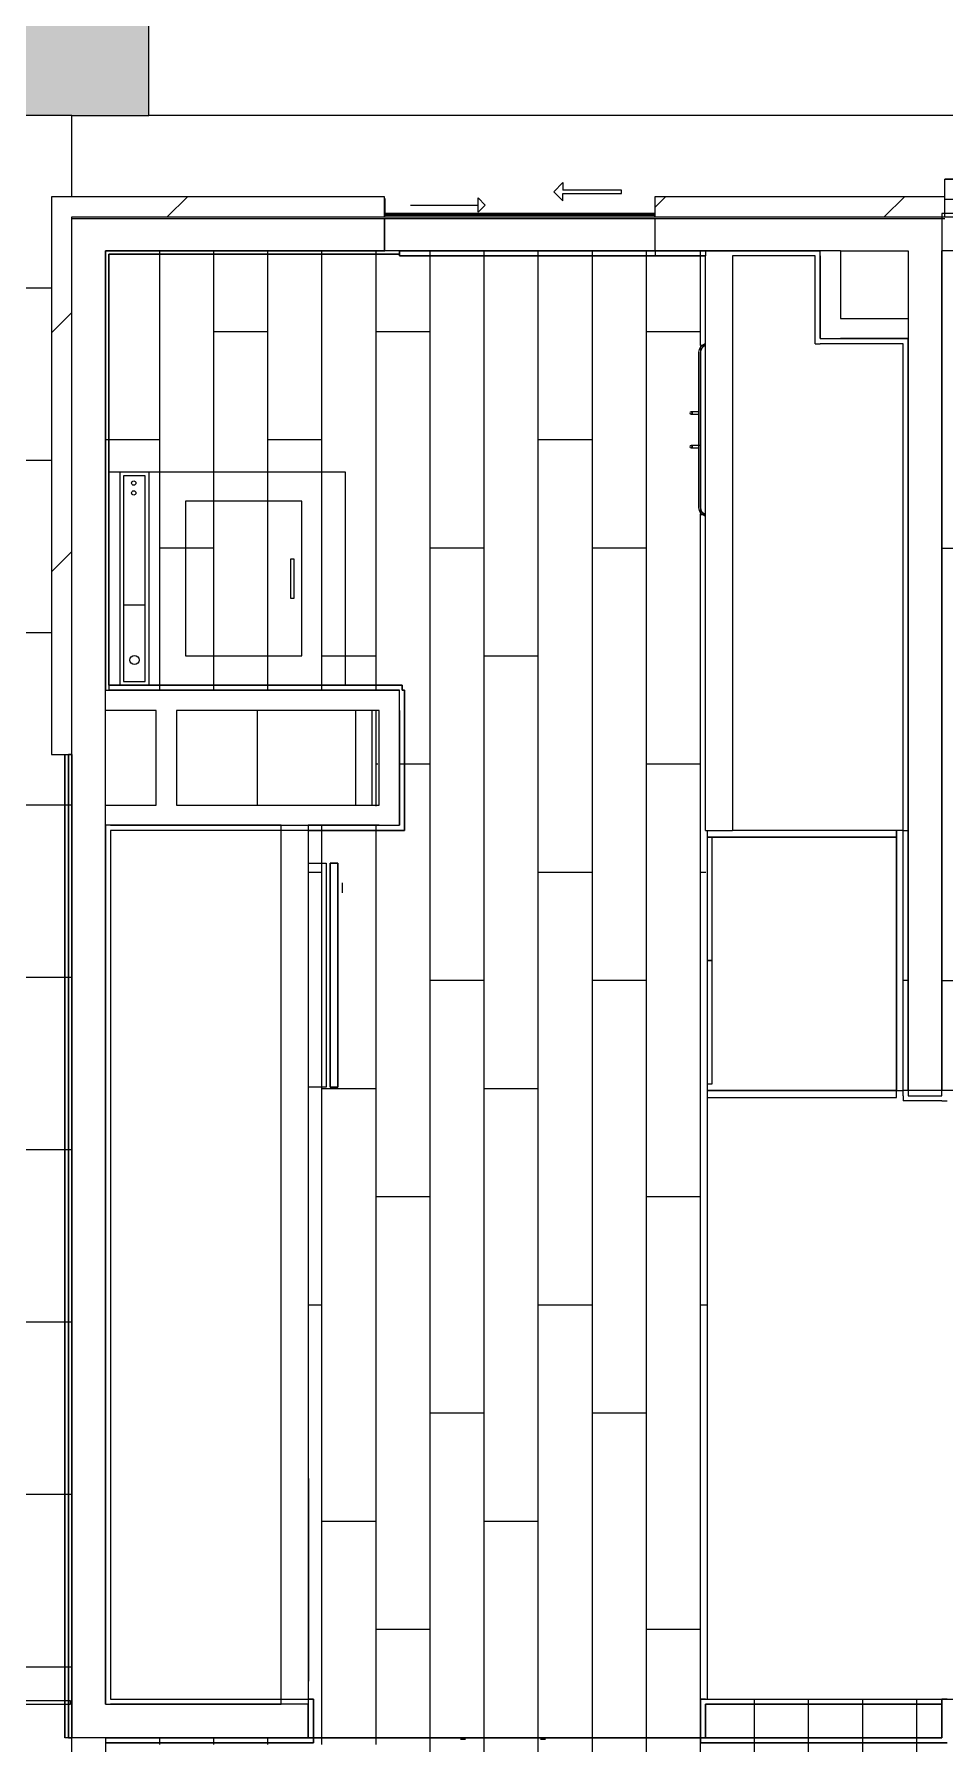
# Model space of a CAD drawing. Header units: metres. Extents: x 3856 to 4207, y -1118 to -691.
# Drawn here: x 3954.77 to 3957.47, y -973.64 to -968.59 of the extents above; entities that cross this region are included whole.
import ezdxf

# ---------------------------------------------------------------- set-up
doc = ezdxf.new("R2010")
doc.units = ezdxf.units.M
for name, color, linetype, lineweight in [('Casework', 7, 'Continuous', 9), ('Ceilings', 7, 'Continuous', 9), ('Common Edges', 7, 'Continuous', 9), ('Cut Pattern', 7, 'Continuous', 18), ('Detail Items', 7, 'Continuous', 9), ('Floors', 7, 'Continuous', 9), ('Generic Models', 7, 'Continuous', 9), ('Plumbing Fixtures', 7, 'Continuous', 9), ('Surface Pattern', 7, 'Continuous', 9), ('Top Rails', 7, 'Continuous', 9), ('Walls', 7, 'Continuous', 9), ('Windows', 7, 'Continuous', 9)]:
    doc.layers.add(name, color=color, linetype=linetype, lineweight=lineweight)
doc.layers.add('ROA-E00-URB-A101-MASTER_PLAN cambio estaciomientos_dwg', color=7, linetype='Continuous', lineweight=9, true_color=0x767676)
pattern_1 = [(45, (0, 0), (-0.35355339, 0.35355339), [])]

# ---------------------------------------------------------------- blocks, each defined once
blk = doc.blocks.new('Nevera 2D - Nevera 2D-V179-IMPLANTACIÓN - KIT COMERCIAL')
at = {"layer": 'Casework'}
for p, q in [((-0.3293, 0.07), (-0.3293, 0.1232)), ((-0.3293, 0.07), (-0.3293, 0.1232)), ((0.3334, 0.1232), (0.3334, 0.07)), ((0.3334, 0.1232), (0.3334, 0.07)), ((0.3334, 0.07), (-0.3293, 0.07)), ((0.3334, 0.07), (-0.3293, 0.07)), ((-0.3293, 0.0584), (0.3334, 0.0584)), ((-0.3293, 0.0355), (-0.3293, 0.0584)), ((-0.3293, 0.0584), (-0.3293, 0.0355)), ((0.3334, 0.0584), (-0.3293, 0.0584)), ((0.3334, 0.0584), (0.3334, 0.0355)), ((0.3334, 0.0355), (0.3334, 0.0584)), ((0.3334, 0.0355), (-0.3293, 0.0355)), ((-0.3293, 0.0355), (0.3334, 0.0355)), ((0.2752, 0.0232), (0.2464, 0.0232))]:
    blk.add_line(p, q, dxfattribs=at)
blk = doc.blocks.new('COUR-VENTANA-DESLIZANTE_DOS_CUERPOS - 1_35 x 0_80-11946348-IMPLANTACIÓN - KIT COMERCIAL')
at = {"layer": 'Detail Items'}
for p, q in [((0.0999, 0.1246), (0.1269, 0.1516)), ((0.0999, 0.1246), (0.1269, 0.0976)), ((0.1269, 0.1516), (0.1269, 0.1296)), ((0.3, 0.1296), (0.1269, 0.1296)), ((0.1269, 0.1196), (0.3, 0.1196)), ((0.1269, 0.0976), (0.1269, 0.1196)), ((0.3, 0.1196), (0.3, 0.1296))]:
    blk.add_line(p, q, dxfattribs=at)
blk = doc.blocks.new('COCINA APTO TIPO A - COCINA APTO TIPO A-V198-IMPLANTACIÓN - KIT COMERCIAL')
at = {"layer": 'Generic Models'}
for p, q in [((0.9613, 2.87), (0.9613, 2.85)), ((0.9613, 2.85), (0.9613, 2.1)), ((1.5213, 2.85), (0.9613, 2.85)), ((0.9763, 2.85), (0.9613, 2.85)), ((0.9613, 2.85), (0.9613, 2.485)), ((0.9613, 2.85), (1.5213, 2.85)), ((0.9763, 2.485), (0.9763, 2.85)), ((1.5213, 2.87), (1.0363, 2.87)), ((1.5213, 2.85), (1.5213, 2.87)), ((1.5413, 2.87), (1.5213, 2.87)), ((1.5213, 2.87), (1.5213, 2.1)), ((1.5213, 2.1), (1.5213, 2.85)), ((1.5413, 2.1), (1.5413, 2.87)), ((0.9763, 2.485), (0.9613, 2.485)), ((0.9613, 2.485), (0.9613, 2.12)), ((0.9613, 2.485), (0.9763, 2.485)), ((0.9763, 2.12), (0.9763, 2.485)), ((0.9613, 2.12), (0.9763, 2.12)), ((0.9613, 2.1), (1.5213, 2.1)), ((1.5213, 2.1), (0.9613, 2.1)), ((0.9613, 2.1), (0.9613, 2.08)), ((0.9613, 2.08), (1.5213, 2.08)), ((0.9613, 2.08), (0.9613, 0.3)), ((1.5213, 2.1), (1.5413, 2.1)), ((1.5213, 2.08), (1.5213, 2.1)), ((1.7913, 2.1), (1.5413, 2.1)), ((1.7913, 0.3), (1.7913, 2.1)), ((-0.8193, 2), (-0.8193, 1.98)), ((-0.8193, 1.31), (-0.8193, 1.29)), ((-0.8193, 0.9869), (-0.8193, 0.9669)), ((-0.2167, 0.3525), (-0.2167, 0.9525)), ((-0.8193, 0.32), (-0.8193, 0.3)), ((0.9613, 0.3), (1.7913, 0.3)), ((0.2462, 0.18), (0.2312, 0.18)), ((0.4834, 0.18), (0.4684, 0.18)), ((-0.6487, -0.6), (-0.5488, -0.6))]:
    blk.add_line(p, q, dxfattribs=at)
blk = doc.blocks.new('Lavadero prefabricado con mueble - 0_50x0_60m-V200-IMPLANTACIÓN - KIT COMERCIAL')
at = {"layer": 'Plumbing Fixtures', "color": 253, "true_color": 0xaaaaaa}
for p, q in [((0.605, 0.605), (0.145, 0.605)), ((0.145, 0.6), (0.605, 0.6)), ((0.605, 0.6), (0.145, 0.6))]:
    blk.add_line(p, q, dxfattribs=at)
for centre, radius, start, end in [((0.145, 0.58), 0.025, 90, 165), ((0.145, 0.58), 0.025, 90, 165), ((0.145, 0.58), 0.02, 90, 165), ((0.145, 0.58), 0.02, 90, 165), ((0.145, 0.58), 0.02, 90, 165), ((0.145, 0.58), 0.02, 90, 165), ((0.605, 0.58), 0.025, 15, 90), ((0.605, 0.58), 0.025, 15, 90), ((0.605, 0.58), 0.02, 15, 90), ((0.605, 0.58), 0.02, 15, 90), ((0.605, 0.58), 0.02, 15, 90), ((0.605, 0.58), 0.02, 15, 90)]:
    blk.add_arc(centre, radius, start, end, dxfattribs=at)
blk = doc.blocks.new('Mueble lavadero - 0_50x1_70x2_50m-V239-IMPLANTACIÓN - KIT COMERCIAL')
at = {"layer": 'Casework'}
for p, q in [((-6.3053, -0.595), (-6.3053, -0.61)), ((-6.3033, -0.595), (-6.3033, -0.61)), ((-5.8073, -0.61), (-5.8073, -0.595)), ((-5.8053, -0.61), (-5.8053, -0.595)), ((-6.3033, -0.61), (-6.2853, -0.61)), ((-6.1088, -0.615), (-6.1088, -0.6375)), ((-6.1088, -0.615), (-6.1088, -0.6375)), ((-6.1018, -0.6375), (-6.1018, -0.615)), ((-6.1018, -0.6375), (-6.1018, -0.615)), ((-6.0088, -0.613), (-6.0088, -0.6375)), ((-6.0088, -0.613), (-6.0088, -0.6375)), ((-6.0018, -0.6375), (-6.0018, -0.6131)), ((-6.0018, -0.6375), (-6.0018, -0.6131)), ((-5.8253, -0.61), (-5.8073, -0.61))]:
    blk.add_line(p, q, dxfattribs=at)
for centre, start, end in [((-6.1053, -0.6375), 0, 180), ((-6.1053, -0.6375), 0, 180), ((-6.1053, -0.6375), 180, 360), ((-6.1053, -0.6375), 180, 0), ((-6.0053, -0.6375), 0, 180), ((-6.0053, -0.6375), 0, 180), ((-6.0053, -0.6375), 180, 0), ((-6.0053, -0.6375), 180, 0)]:
    blk.add_arc(centre, 0.0035, start, end, dxfattribs=at)
for points, knots in [([(-6.1053, -0.634), (-6.1055, -0.634), (-6.1057, -0.634), (-6.106, -0.634), (-6.1062, -0.6341), (-6.1065, -0.6342), (-6.1067, -0.6342), (-6.1069, -0.6343), (-6.1071, -0.6344), (-6.1072, -0.6345), (-6.1074, -0.6347), (-6.1076, -0.6348), (-6.1077, -0.6349), (-6.1078, -0.6351), (-6.108, -0.6352), (-6.1082, -0.6354), (-6.1083, -0.6357), (-6.1084, -0.6359), (-6.1086, -0.6362), (-6.1088, -0.6368), (-6.1088, -0.6372), (-6.1088, -0.6375)], [0, 0, 0, 0, 0.071429, 0.107143, 0.142857, 0.178571, 0.214286, 0.25, 0.285714, 0.321429, 0.357143, 0.392857, 0.428571, 0.464286, 0.5, 0.571429, 0.607143, 0.642857, 0.714286, 0.857143, 1, 1, 1, 1]), ([(-6.1088, -0.6375), (-6.1088, -0.6372), (-6.1088, -0.6368), (-6.1086, -0.6362), (-6.1084, -0.6359), (-6.1083, -0.6357), (-6.1082, -0.6355), (-6.1081, -0.6353), (-6.108, -0.6352), (-6.1078, -0.6351), (-6.1077, -0.6349), (-6.1076, -0.6348), (-6.1074, -0.6347), (-6.1072, -0.6345), (-6.1071, -0.6344), (-6.1069, -0.6343), (-6.1067, -0.6342), (-6.1065, -0.6342), (-6.1062, -0.6341), (-6.106, -0.634), (-6.1057, -0.634), (-6.1055, -0.634), (-6.1053, -0.634)], [0, 0, 0, 0, 0.142857, 0.285714, 0.357143, 0.392857, 0.428571, 0.464286, 0.5, 0.535714, 0.571429, 0.607143, 0.642857, 0.678571, 0.714286, 0.75, 0.785714, 0.821429, 0.857143, 0.892857, 0.928571, 1, 1, 1, 1]), ([(-6.1088, -0.6375), (-6.1088, -0.6372), (-6.1088, -0.6368), (-6.1086, -0.6362), (-6.1084, -0.6359), (-6.1083, -0.6357), (-6.1082, -0.6355), (-6.1081, -0.6353), (-6.108, -0.6352), (-6.1078, -0.6351), (-6.1077, -0.6349), (-6.1076, -0.6348), (-6.1074, -0.6347), (-6.1072, -0.6345), (-6.1071, -0.6344), (-6.1069, -0.6343), (-6.1067, -0.6342), (-6.1065, -0.6342), (-6.1062, -0.6341), (-6.106, -0.634), (-6.1057, -0.634), (-6.1055, -0.634), (-6.1053, -0.634)], [0, 0, 0, 0, 0.142857, 0.285714, 0.357143, 0.392857, 0.428571, 0.464286, 0.5, 0.535714, 0.571429, 0.607143, 0.642857, 0.678571, 0.714286, 0.75, 0.785714, 0.821429, 0.857143, 0.892857, 0.928571, 1, 1, 1, 1]), ([(-6.1053, -0.634), (-6.1055, -0.634), (-6.1057, -0.634), (-6.106, -0.634), (-6.1062, -0.6341), (-6.1065, -0.6342), (-6.1067, -0.6342), (-6.1069, -0.6343), (-6.1071, -0.6344), (-6.1072, -0.6345), (-6.1074, -0.6347), (-6.1076, -0.6348), (-6.1077, -0.6349), (-6.1078, -0.6351), (-6.108, -0.6352), (-6.1082, -0.6354), (-6.1083, -0.6357), (-6.1084, -0.6359), (-6.1086, -0.6362), (-6.1088, -0.6368), (-6.1088, -0.6372), (-6.1088, -0.6375)], [0, 0, 0, 0, 0.071429, 0.107143, 0.142857, 0.178571, 0.214286, 0.25, 0.285714, 0.321429, 0.357143, 0.392857, 0.428571, 0.464286, 0.5, 0.571429, 0.607143, 0.642857, 0.714286, 0.857143, 1, 1, 1, 1]), ([(-6.1018, -0.6375), (-6.1018, -0.6372), (-6.1018, -0.6368), (-6.102, -0.6362), (-6.1022, -0.6359), (-6.1023, -0.6357), (-6.1024, -0.6355), (-6.1025, -0.6353), (-6.1026, -0.6352), (-6.1028, -0.6351), (-6.1029, -0.6349), (-6.103, -0.6348), (-6.1032, -0.6347), (-6.1034, -0.6345), (-6.1035, -0.6344), (-6.1037, -0.6343), (-6.1039, -0.6342), (-6.1041, -0.6342), (-6.1044, -0.6341), (-6.1046, -0.634), (-6.1049, -0.634), (-6.1051, -0.634), (-6.1053, -0.634)], [0, 0, 0, 0, 0.142857, 0.285714, 0.357143, 0.392857, 0.428571, 0.464286, 0.5, 0.535714, 0.571429, 0.607143, 0.642857, 0.678571, 0.714286, 0.75, 0.785714, 0.821429, 0.857143, 0.892857, 0.928571, 1, 1, 1, 1]), ([(-6.1053, -0.634), (-6.1051, -0.634), (-6.1049, -0.634), (-6.1046, -0.634), (-6.1044, -0.6341), (-6.1041, -0.6342), (-6.1039, -0.6342), (-6.1037, -0.6343), (-6.1035, -0.6344), (-6.1034, -0.6345), (-6.1032, -0.6347), (-6.103, -0.6348), (-6.1029, -0.6349), (-6.1028, -0.6351), (-6.1026, -0.6352), (-6.1024, -0.6354), (-6.1023, -0.6357), (-6.1022, -0.6359), (-6.102, -0.6362), (-6.1018, -0.6368), (-6.1018, -0.6372), (-6.1018, -0.6375)], [0, 0, 0, 0, 0.071429, 0.107143, 0.142857, 0.178571, 0.214286, 0.25, 0.285714, 0.321429, 0.357143, 0.392857, 0.428571, 0.464286, 0.5, 0.571429, 0.607143, 0.642857, 0.714286, 0.857143, 1, 1, 1, 1]), ([(-6.1053, -0.634), (-6.1051, -0.634), (-6.1049, -0.634), (-6.1046, -0.634), (-6.1044, -0.6341), (-6.1041, -0.6342), (-6.1039, -0.6342), (-6.1037, -0.6343), (-6.1035, -0.6344), (-6.1034, -0.6345), (-6.1032, -0.6347), (-6.103, -0.6348), (-6.1029, -0.6349), (-6.1028, -0.6351), (-6.1026, -0.6352), (-6.1024, -0.6354), (-6.1023, -0.6357), (-6.1022, -0.6359), (-6.102, -0.6362), (-6.1018, -0.6368), (-6.1018, -0.6372), (-6.1018, -0.6375)], [0, 0, 0, 0, 0.071429, 0.107143, 0.142857, 0.178571, 0.214286, 0.25, 0.285714, 0.321429, 0.357143, 0.392857, 0.428571, 0.464286, 0.5, 0.571429, 0.607143, 0.642857, 0.714286, 0.857143, 1, 1, 1, 1]), ([(-6.1018, -0.6375), (-6.1018, -0.6372), (-6.1018, -0.6368), (-6.102, -0.6362), (-6.1022, -0.6359), (-6.1023, -0.6357), (-6.1024, -0.6355), (-6.1025, -0.6353), (-6.1026, -0.6352), (-6.1028, -0.6351), (-6.1029, -0.6349), (-6.103, -0.6348), (-6.1032, -0.6347), (-6.1034, -0.6345), (-6.1035, -0.6344), (-6.1037, -0.6343), (-6.1039, -0.6342), (-6.1041, -0.6342), (-6.1044, -0.6341), (-6.1046, -0.634), (-6.1049, -0.634), (-6.1051, -0.634), (-6.1053, -0.634)], [0, 0, 0, 0, 0.142857, 0.285714, 0.357143, 0.392857, 0.428571, 0.464286, 0.5, 0.535714, 0.571429, 0.607143, 0.642857, 0.678571, 0.714286, 0.75, 0.785714, 0.821429, 0.857143, 0.892857, 0.928571, 1, 1, 1, 1]), ([(-6.0053, -0.634), (-6.0055, -0.634), (-6.0057, -0.634), (-6.006, -0.634), (-6.0062, -0.6341), (-6.0065, -0.6342), (-6.0067, -0.6342), (-6.0069, -0.6343), (-6.0071, -0.6344), (-6.0072, -0.6345), (-6.0074, -0.6347), (-6.0076, -0.6348), (-6.0077, -0.6349), (-6.0078, -0.6351), (-6.008, -0.6352), (-6.0082, -0.6354), (-6.0083, -0.6357), (-6.0084, -0.6359), (-6.0086, -0.6362), (-6.0088, -0.6368), (-6.0088, -0.6372), (-6.0088, -0.6375)], [0, 0, 0, 0, 0.071429, 0.107143, 0.142857, 0.178571, 0.214286, 0.25, 0.285714, 0.321429, 0.357143, 0.392857, 0.428571, 0.464286, 0.5, 0.571429, 0.607143, 0.642857, 0.714286, 0.857143, 1, 1, 1, 1]), ([(-6.0088, -0.6375), (-6.0088, -0.6372), (-6.0088, -0.6368), (-6.0086, -0.6362), (-6.0084, -0.6359), (-6.0083, -0.6357), (-6.0082, -0.6355), (-6.0081, -0.6353), (-6.008, -0.6352), (-6.0078, -0.6351), (-6.0077, -0.6349), (-6.0076, -0.6348), (-6.0074, -0.6347), (-6.0072, -0.6345), (-6.0071, -0.6344), (-6.0069, -0.6343), (-6.0067, -0.6342), (-6.0065, -0.6342), (-6.0062, -0.6341), (-6.006, -0.634), (-6.0057, -0.634), (-6.0055, -0.634), (-6.0053, -0.634)], [0, 0, 0, 0, 0.142857, 0.285714, 0.357143, 0.392857, 0.428571, 0.464286, 0.5, 0.535714, 0.571429, 0.607143, 0.642857, 0.678571, 0.714286, 0.75, 0.785714, 0.821429, 0.857143, 0.892857, 0.928571, 1, 1, 1, 1]), ([(-6.0053, -0.634), (-6.0055, -0.634), (-6.0057, -0.634), (-6.006, -0.634), (-6.0062, -0.6341), (-6.0065, -0.6342), (-6.0067, -0.6342), (-6.0069, -0.6343), (-6.0071, -0.6344), (-6.0072, -0.6345), (-6.0074, -0.6347), (-6.0076, -0.6348), (-6.0077, -0.6349), (-6.0078, -0.6351), (-6.008, -0.6352), (-6.0082, -0.6354), (-6.0083, -0.6357), (-6.0084, -0.6359), (-6.0086, -0.6362), (-6.0088, -0.6368), (-6.0088, -0.6372), (-6.0088, -0.6375)], [0, 0, 0, 0, 0.071429, 0.107143, 0.142857, 0.178571, 0.214286, 0.25, 0.285714, 0.321429, 0.357143, 0.392857, 0.428571, 0.464286, 0.5, 0.571429, 0.607143, 0.642857, 0.714286, 0.857143, 1, 1, 1, 1]), ([(-6.0088, -0.6375), (-6.0088, -0.6372), (-6.0088, -0.6368), (-6.0086, -0.6362), (-6.0084, -0.6359), (-6.0083, -0.6357), (-6.0082, -0.6355), (-6.0081, -0.6353), (-6.008, -0.6352), (-6.0078, -0.6351), (-6.0077, -0.6349), (-6.0076, -0.6348), (-6.0074, -0.6347), (-6.0072, -0.6345), (-6.0071, -0.6344), (-6.0069, -0.6343), (-6.0067, -0.6342), (-6.0065, -0.6342), (-6.0062, -0.6341), (-6.006, -0.634), (-6.0057, -0.634), (-6.0055, -0.634), (-6.0053, -0.634)], [0, 0, 0, 0, 0.142857, 0.285714, 0.357143, 0.392857, 0.428571, 0.464286, 0.5, 0.535714, 0.571429, 0.607143, 0.642857, 0.678571, 0.714286, 0.75, 0.785714, 0.821429, 0.857143, 0.892857, 0.928571, 1, 1, 1, 1]), ([(-6.0018, -0.6375), (-6.0018, -0.6372), (-6.0018, -0.6368), (-6.002, -0.6362), (-6.0022, -0.6359), (-6.0023, -0.6357), (-6.0024, -0.6355), (-6.0025, -0.6353), (-6.0026, -0.6352), (-6.0028, -0.6351), (-6.0029, -0.6349), (-6.003, -0.6348), (-6.0032, -0.6347), (-6.0034, -0.6345), (-6.0035, -0.6344), (-6.0037, -0.6343), (-6.0039, -0.6342), (-6.0041, -0.6342), (-6.0044, -0.6341), (-6.0046, -0.634), (-6.0049, -0.634), (-6.0051, -0.634), (-6.0053, -0.634)], [0, 0, 0, 0, 0.142857, 0.285714, 0.357143, 0.392857, 0.428571, 0.464286, 0.5, 0.535714, 0.571429, 0.607143, 0.642857, 0.678571, 0.714286, 0.75, 0.785714, 0.821429, 0.857143, 0.892857, 0.928571, 1, 1, 1, 1]), ([(-6.0053, -0.634), (-6.0051, -0.634), (-6.0049, -0.634), (-6.0046, -0.634), (-6.0044, -0.6341), (-6.0041, -0.6342), (-6.0039, -0.6342), (-6.0037, -0.6343), (-6.0035, -0.6344), (-6.0034, -0.6345), (-6.0032, -0.6347), (-6.003, -0.6348), (-6.0029, -0.6349), (-6.0028, -0.6351), (-6.0026, -0.6352), (-6.0024, -0.6354), (-6.0023, -0.6357), (-6.0022, -0.6359), (-6.002, -0.6362), (-6.0018, -0.6368), (-6.0018, -0.6372), (-6.0018, -0.6375)], [0, 0, 0, 0, 0.071429, 0.107143, 0.142857, 0.178571, 0.214286, 0.25, 0.285714, 0.321429, 0.357143, 0.392857, 0.428571, 0.464286, 0.5, 0.571429, 0.607143, 0.642857, 0.714286, 0.857143, 1, 1, 1, 1]), ([(-6.0018, -0.6375), (-6.0018, -0.6372), (-6.0018, -0.6368), (-6.002, -0.6362), (-6.0022, -0.6359), (-6.0023, -0.6357), (-6.0024, -0.6355), (-6.0025, -0.6353), (-6.0026, -0.6352), (-6.0028, -0.6351), (-6.0029, -0.6349), (-6.003, -0.6348), (-6.0032, -0.6347), (-6.0034, -0.6345), (-6.0035, -0.6344), (-6.0037, -0.6343), (-6.0039, -0.6342), (-6.0041, -0.6342), (-6.0044, -0.6341), (-6.0046, -0.634), (-6.0049, -0.634), (-6.0051, -0.634), (-6.0053, -0.634)], [0, 0, 0, 0, 0.142857, 0.285714, 0.357143, 0.392857, 0.428571, 0.464286, 0.5, 0.535714, 0.571429, 0.607143, 0.642857, 0.678571, 0.714286, 0.75, 0.785714, 0.821429, 0.857143, 0.892857, 0.928571, 1, 1, 1, 1]), ([(-6.0053, -0.634), (-6.0051, -0.634), (-6.0049, -0.634), (-6.0046, -0.634), (-6.0044, -0.6341), (-6.0041, -0.6342), (-6.0039, -0.6342), (-6.0037, -0.6343), (-6.0035, -0.6344), (-6.0034, -0.6345), (-6.0032, -0.6347), (-6.003, -0.6348), (-6.0029, -0.6349), (-6.0028, -0.6351), (-6.0026, -0.6352), (-6.0024, -0.6354), (-6.0023, -0.6357), (-6.0022, -0.6359), (-6.002, -0.6362), (-6.0018, -0.6368), (-6.0018, -0.6372), (-6.0018, -0.6375)], [0, 0, 0, 0, 0.071429, 0.107143, 0.142857, 0.178571, 0.214286, 0.25, 0.285714, 0.321429, 0.357143, 0.392857, 0.428571, 0.464286, 0.5, 0.571429, 0.607143, 0.642857, 0.714286, 0.857143, 1, 1, 1, 1])]:
    blk.add_open_spline(points, degree=3, knots=knots, dxfattribs=at)
blk = doc.blocks.new('Top Rail Type - Top Rail_Internal_-12155337-IMPLANTACIÓN - KIT COMERCIAL')
at = {"layer": 'Top Rails'}
for p, q in [((3966.088, -1024.831), (3966.088, -1024.771)), ((3966.088, -1024.771), (3966.1455, -1024.771)), ((3966.1455, -1024.771), (3968.8256, -1024.771)), ((3968.8256, -1024.771), (3968.8831, -1024.771)), ((3968.8831, -1024.7796), (3968.8831, -1024.831)), ((3966.1455, -1024.831), (3966.088, -1024.831)), ((3968.8256, -1024.831), (3966.1455, -1024.831)), ((3968.8831, -1024.831), (3968.8256, -1024.831))]:
    blk.add_line(p, q, dxfattribs=at)
blk = doc.blocks.new('Top Rail Type - Top Rail_Internal_-V169-IMPLANTACIÓN - KIT COMERCIAL')
at = {"layer": 'Top Rails'}
for p, q in [((3966.088, -1024.771), (3966.088, -1024.831)), ((3966.088, -1024.771), (3966.1455, -1024.771)), ((3966.1455, -1024.771), (3968.8256, -1024.771)), ((3968.8256, -1024.771), (3968.8831, -1024.771)), ((3968.8831, -1024.7796), (3968.8831, -1024.831)), ((3966.088, -1024.831), (3966.1455, -1024.831)), ((3966.1455, -1024.831), (3968.8256, -1024.831)), ((3968.8256, -1024.831), (3968.8831, -1024.831))]:
    blk.add_line(p, q, dxfattribs=at)
blk = doc.blocks.new('Lavadora 2D - Lavadora 2D-3809018-IMPLANTACIÓN - KIT COMERCIAL')
at = {"layer": 'Casework'}
for p, q in [((0.4072, 0.7366), (-0.2228, 0.7366)), ((-0.2228, 0.7366), (-0.2228, 0.0366)), ((0.4072, 0.0366), (0.4072, 0.7366)), ((0.4072, 0.7042), (-0.2228, 0.7042)), ((0.3965, 0.6935), (-0.212, 0.6935)), ((-0.212, 0.6935), (-0.212, 0.6289)), ((0.0142, 0.6935), (0.0142, 0.6289)), ((0.3965, 0.6289), (0.3965, 0.6935)), ((0.4072, 0.6181), (-0.2228, 0.6181)), ((-0.212, 0.6289), (0.3965, 0.6289)), ((0.3211, 0.5104), (-0.1366, 0.5104)), ((-0.1366, 0.5104), (-0.1366, 0.1658)), ((0.3211, 0.1658), (0.3211, 0.5104)), ((-0.1366, 0.1658), (0.3211, 0.1658)), ((0.15, 0.1989), (0.0346, 0.1989)), ((0.0346, 0.1989), (0.0346, 0.1882)), ((0.0346, 0.1882), (0.15, 0.1882)), ((0.15, 0.1882), (0.15, 0.1989)), ((-0.2228, 0.0366), (0.4072, 0.0366))]:
    blk.add_line(p, q, dxfattribs=at)
for centre, radius in [((-0.1486, 0.6609), 0.0137), ((0.3456, 0.6631), 0.0064), ((0.3749, 0.6631), 0.0064)]:
    blk.add_circle(centre, radius, dxfattribs=at)
blk = doc.blocks.new('EDIFICIO TIPO A_rvt-6-IMPLANTACIÓN - KIT COMERCIAL')
at = {"layer": 'Cut Pattern', "lineweight": 9, "true_color": 0x0f0f0f}
h = blk.add_hatch(dxfattribs=at)
h.set_pattern_fill('FP_100', color=250, style=0, pattern_type=2)
h.set_pattern_definition(pattern_1)
h.paths.add_polyline_path([(3954.8218, -970.7173), (3954.8818, -970.7173), (3954.8818, -969.0673), (3954.8218, -969.0673), (3954.8218, -970.0434)])
h = blk.add_hatch(dxfattribs=at)
h.set_pattern_fill('FP_100', color=250, style=0, pattern_type=2)
h.set_pattern_definition(pattern_1)
h.paths.add_polyline_path([(3955.8068, -969.0673), (3954.8818, -969.0673), (3954.8818, -969.1273), (3955.8068, -969.1273)])
h = blk.add_hatch(dxfattribs=at)
h.set_pattern_fill('FP_100', color=250, style=0, pattern_type=2)
h.set_pattern_definition(pattern_1)
h.paths.add_polyline_path([(3957.2808, -969.1273), (3957.4651, -969.1273), (3957.4651, -969.0673), (3956.6068, -969.0673), (3956.6068, -969.1273)])
at = {"layer": 'Surface Pattern', "true_color": 0x808080}
h = blk.add_hatch(dxfattribs=at)
h.set_pattern_fill('FP_119', color=8, style=0, pattern_type=2)
h.set_pattern_definition([(90, (3954.882, -1039.717), (-0.51, 3e-17), []), (180, (3954.882, -1039.717), (-6e-17, -0.51), [])])
h.paths.add_polyline_path([(3954.8818, -974.9173), (3954.8818, -970.7173), (3954.8218, -970.7173), (3954.8218, -969.0673), (3954.8818, -969.0673), (3954.8818, -968.8273), (3953.6814, -968.8273), (3953.6718, -973.5773), (3953.5918, -973.5773), (3953.5918, -973.5273), (3952.4818, -973.5273), (3952.4818, -971.6023), (3952.2318, -971.6023), (3952.2215, -972.7023), (3952.1893, -972.7173), (3952.2318, -972.7173), (3952.2215, -972.7423), (3952.1118, -972.7535), (3952.0574, -972.9923), (3952.2318, -972.9923), (3952.2318, -973.0173), (3952.0476, -973.0173), (3951.9237, -973.5273), (3951.8882, -973.5273), (3951.6504, -973.0173), (3951.6458, -973.0073), (3951.6318, -973.0023), (3951.6388, -972.9923), (3951.5222, -972.7423), (3951.5175, -972.7323), (3951.5035, -972.7273), (3951.5105, -972.7173), (3951.352, -972.3773), (3951.3398, -972.4423), (3951.372, -972.4423), (3951.372, -972.4673), (3951.3301, -972.4673), (3951.273, -972.7173), (3951.372, -972.7173), (3951.372, -972.7423), (3951.2633, -972.7423), (3951.2062, -972.9923), (3951.372, -972.9923), (3951.372, -973.0173), (3951.1964, -973.0173), (3951.1518, -973.2012), (3951.0318, -973.2523), (3951.0322, -968.8273), (3949.8318, -968.8273), (3949.8318, -969.0673), (3949.8918, -969.0673), (3949.8901, -970.7173), (3949.8318, -970.7173), (3949.8318, -974.9173), (3954.6139, -974.9173)])
h = blk.add_hatch(dxfattribs=at)
h.set_pattern_fill('FP_127', color=8, style=0, pattern_type=2)
h.set_pattern_definition([(270, (5997.702, -988.027), (0.16, 1e-17), []), (0, (5997.702, -988.027), (0.32, 0.32), [0.16, -1.12]), (0, (5997.862, -988.667), (0.32, 0.32), [0.16, -1.12])])
h.paths.add_polyline_path([(3958.9154, -980.7273), (3960.9568, -980.7273), (3960.9568, -977.5273), (3957.4568, -977.5273), (3957.4568, -977.5973), (3958.2068, -977.5973), (3958.2068, -977.6373), (3957.4568, -977.6373), (3957.4568, -978.4273), (3958.0568, -978.4273), (3958.064, -978.5248), (3958.0818, -978.5273), (3958.0732, -978.5398), (3958.0568, -978.5398), (3958.0568, -980.7273), (3958.8257, -980.7273)])
h.paths.add_polyline_path([(3955.7568, -980.7273), (3955.7568, -978.4273), (3956.2568, -978.4273), (3956.2568, -977.5873), (3955.4068, -977.5873), (3955.4068, -977.5473), (3956.2568, -977.5473), (3956.2568, -977.5273), (3952.4068, -977.5273), (3952.4068, -980.7273), (3954.6139, -980.7273)])
h.paths.add_polyline_path([(3960.8257, -980.6273), (3960.4257, -980.6273), (3960.4257, -980.2273), (3960.8257, -980.2273)])
h.paths.add_polyline_path([(3958.4257, -980.6273), (3958.4257, -980.2273), (3958.8257, -980.2273), (3958.8257, -980.6273)])
h.paths.add_polyline_path([(3959.9477, -980.6273), (3958.9154, -980.6273), (3958.9154, -978.7273), (3960.3154, -978.7273), (3960.3154, -980.6273)])
h.paths.add_polyline_path([(3952.9273, -980.5597), (3952.5273, -980.5597), (3952.5273, -980.1597), (3952.9273, -980.1597), (3952.9273, -980.37)])
h.paths.add_polyline_path([(3953.3791, -980.0597), (3952.5273, -980.0597), (3952.5273, -978.4597), (3954.4273, -978.4597), (3954.4273, -980.0597)])
h.paths.add_polyline_path([(3956.3568, -978.4273), (3957.3568, -978.4273), (3957.3568, -976.2273), (3957.4568, -976.2273), (3957.4568, -977.4273), (3960.9568, -977.4273), (3960.9568, -969.2273), (3957.4568, -969.2273), (3957.4568, -971.7123), (3957.5918, -971.7123), (3957.5918, -973.5123), (3957.4568, -973.5123), (3957.4568, -973.6273), (3954.9818, -973.6273), (3954.9818, -973.6473), (3955.9318, -973.6473), (3955.9318, -973.6873), (3954.9818, -973.6873), (3954.9818, -974.9273), (3956.2568, -974.9273), (3956.2568, -974.6273), (3956.3568, -974.6273), (3956.3568, -978.0898)])
h.paths.add_polyline_path([(3952.9273, -978.3597), (3952.5273, -978.3597), (3952.5273, -977.9597), (3952.9273, -977.9597)])
h.paths.add_polyline_path([(3954.5559, -977.4273), (3955.6568, -977.4273), (3955.6568, -975.1403), (3954.5568, -975.1403), (3954.5568, -975.1253), (3955.6568, -975.1253), (3955.6568, -975.0273), (3954.5559, -975.0273), (3954.5559, -977.4253)])
h.paths.add_polyline_path([(3958.7068, -973.9273), (3958.7068, -973.2273), (3960.3068, -973.2273), (3960.3068, -973.9273), (3959.9477, -973.9273)])
h.paths.add_polyline_path([(3960.8702, -971.6181), (3960.0702, -971.6181), (3960.0702, -970.1034), (3959.3702, -970.1034), (3959.3702, -969.3034), (3960.8702, -969.3034), (3960.8702, -970.1034)])
h.paths.add_polyline_path([(3959.3702, -971.1273), (3958.8254, -971.1273), (3958.8254, -970.6273), (3959.4254, -970.6273), (3959.4254, -971.1273)])
h = blk.add_hatch(dxfattribs=at)
h.set_pattern_fill('FP_130', color=8, style=0, pattern_type=2)
h.set_pattern_definition([(90, (3956.422, -972.347), (-0.16, 1e-17), []), (180, (3956.422, -972.347), (-0.32, -0.32), [0.16, -1.12]), (180, (3956.262, -971.707), (-0.32, -0.32), [0.16, -1.12])])
h.paths.add_polyline_path([(3957.4568, -973.6273), (3957.4507, -973.5123), (3956.7618, -973.5123), (3956.7568, -970.0073), (3956.7418, -970.0053), (3956.7418, -969.5073), (3956.7568, -969.5073), (3956.7568, -969.2273), (3954.9818, -969.2273), (3954.9818, -970.5273), (3955.8518, -970.5273), (3955.8518, -970.9273), (3955.5818, -970.9273), (3955.5818, -973.6273), (3957.2808, -973.6273)])
h.paths.add_polyline_path([(3957.3418, -971.7123), (3957.3568, -971.7123), (3957.3568, -970.9423), (3957.3418, -970.9423), (3957.3418, -971.5981)])
h.paths.add_polyline_path([(3955.7818, -970.8673), (3955.7918, -970.8673), (3955.7818, -970.5873)])
at = {"layer": 'Ceilings'}
for p, q in [((3957.0968, -969.2273), (3956.7568, -969.2273)), ((3956.7568, -969.2273), (3956.7568, -969.2423)), ((3957.3568, -970.9423), (3957.3568, -969.4873)), ((3954.9818, -970.9273), (3954.9818, -973.5273)), ((3957.3418, -970.9423), (3957.3568, -970.9423)), ((3954.9818, -973.5273), (3955.5018, -973.5273))]:
    blk.add_line(p, q, dxfattribs=at)
at = {"layer": 'Floors'}
for p, q in [((3954.8818, -968.8273), (3953.6814, -968.8273)), ((3954.8818, -969.0673), (3954.8818, -968.8273)), ((3955.8084, -969.2273), (3954.9818, -969.2273)), ((3954.9818, -969.2273), (3954.9818, -970.5273)), ((3956.7568, -969.2273), (3956.6084, -969.2273)), ((3957.4568, -969.2273), (3957.4568, -971.7123)), ((3955.7818, -970.5873), (3955.7818, -970.8702)), ((3954.8818, -973.6273), (3954.8818, -970.7173)), ((3957.3568, -971.7123), (3957.3568, -970.9423)), ((3957.4568, -973.5123), (3957.4568, -973.6273)), ((3957.4568, -973.6273), (3957.4568, -973.5123)), ((3955.5818, -973.5273), (3955.5818, -973.6273)), ((3957.4568, -973.6273), (3954.9818, -973.6273)), ((3955.5818, -973.6273), (3957.4568, -973.6273))]:
    blk.add_line(p, q, dxfattribs=at)
at = {"layer": 'Walls', "lineweight": 18}
for p, q in [((3954.8818, -969.0673), (3954.8218, -969.0673)), ((3954.8218, -969.0673), (3954.8218, -970.7173)), ((3955.8068, -969.0673), (3954.8818, -969.0673)), ((3955.8068, -969.1273), (3955.8068, -969.0673)), ((3957.4651, -969.0673), (3956.6068, -969.0673)), ((3956.6068, -969.0673), (3956.6068, -969.1273)), ((3957.4651, -969.1273), (3957.4651, -969.0673)), ((3956.6068, -969.1173), (3955.8068, -969.1173)), ((3955.8068, -969.1173), (3955.8068, -969.1273)), ((3956.6068, -969.1273), (3956.6068, -969.1173)), ((3960.2568, -969.1173), (3957.4568, -969.1173)), ((3957.4568, -969.1173), (3957.4568, -969.1273)), ((3954.8818, -969.1273), (3955.8068, -969.1273)), ((3954.8818, -970.7173), (3954.8818, -969.1273)), ((3955.8068, -969.1273), (3956.6068, -969.1273)), ((3956.6068, -969.1273), (3957.4651, -969.1273)), ((3957.4568, -969.1273), (3960.2568, -969.1273)), ((3954.8218, -970.7173), (3954.8818, -970.7173)), ((3954.8718, -970.7173), (3954.8718, -973.6273)), ((3954.8818, -970.7173), (3954.8718, -970.7173)), ((3954.8818, -973.6273), (3954.8818, -970.7173)), ((3954.8784, -973.5173), (3952.4918, -973.5173)), ((3954.8784, -973.5273), (3954.8784, -973.5173)), ((3952.4918, -973.5273), (3954.8784, -973.5273)), ((3954.8718, -973.6273), (3954.8818, -973.6273))]:
    blk.add_line(p, q, dxfattribs=at)
at = {"layer": 'Walls'}
for p, q in [((3955.8084, -969.0724), (3955.8084, -969.1224)), ((3956.6068, -969.1173), (3955.8084, -969.1173)), ((3955.8084, -969.1173), (3956.6068, -969.1173)), ((3955.8084, -969.1324), (3954.8818, -969.1324)), ((3956.6068, -969.1224), (3955.8084, -969.1224)), ((3955.8084, -969.1224), (3956.6068, -969.1224)), ((3955.8084, -969.1274), (3956.6068, -969.1274)), ((3956.6084, -969.1324), (3955.8084, -969.1324)), ((3955.8084, -969.2274), (3955.8084, -969.1324)), ((3956.6084, -969.2274), (3956.6084, -969.1324)), ((3957.4651, -969.1324), (3956.6084, -969.1324)), ((3957.4568, -969.1273), (3957.4568, -969.2273)), ((3957.4651, -969.1273), (3960.2568, -969.1273)), ((3954.9818, -970.5273), (3954.9818, -969.2273)), ((3954.9818, -969.2273), (3954.9818, -970.5273)), ((3954.9818, -969.2273), (3954.9918, -969.2273)), ((3954.9918, -969.2273), (3954.9818, -969.2273)), ((3954.9918, -969.2273), (3955.8084, -969.2273)), ((3955.8084, -969.2273), (3954.9918, -969.2273)), ((3954.9918, -970.5123), (3954.9918, -969.2373)), ((3954.9918, -969.2373), (3954.9918, -970.5273)), ((3954.9918, -969.2373), (3955.8518, -969.2373)), ((3955.8518, -969.2373), (3954.9918, -969.2373)), ((3956.6084, -969.2274), (3955.8084, -969.2274)), ((3955.8518, -969.2273), (3955.8518, -969.2373)), ((3955.8518, -969.2273), (3955.8518, -969.2373)), ((3955.8518, -969.2273), (3957.0968, -969.2273)), ((3956.6084, -969.2273), (3955.8518, -969.2273)), ((3955.8518, -969.2273), (3955.8518, -969.2423)), ((3955.8518, -969.2273), (3955.8518, -969.2423)), ((3955.8518, -969.2423), (3955.8518, -969.2274)), ((3955.8518, -969.2274), (3955.8518, -969.2423)), ((3955.8518, -969.2423), (3956.6084, -969.2423)), ((3956.6084, -969.2423), (3955.8518, -969.2423)), ((3955.8518, -969.2423), (3956.7568, -969.2423)), ((3956.7568, -969.2423), (3955.8518, -969.2423)), ((3956.7568, -969.2273), (3956.6084, -969.2273)), ((3956.6084, -969.2273), (3956.6084, -969.2423)), ((3956.6084, -969.2274), (3956.6084, -969.2423)), ((3956.7568, -970.9423), (3956.7568, -969.2423)), ((3957.0818, -969.2423), (3956.8368, -969.2423)), ((3956.8368, -969.2423), (3956.8368, -970.9423)), ((3957.0818, -969.5023), (3957.0818, -969.2423)), ((3957.0968, -969.4873), (3957.0968, -969.2273)), ((3957.1568, -969.2273), (3957.0968, -969.2273)), ((3957.0968, -969.2423), (3957.0968, -969.2273)), ((3957.0968, -969.2423), (3957.0968, -969.4873)), ((3957.1568, -969.2273), (3957.1568, -969.4273)), ((3960.2568, -969.2273), (3957.4568, -969.2273)), ((3957.4568, -969.2273), (3957.4568, -971.7123)), ((3957.4568, -971.7273), (3957.4568, -969.2273)), ((3957.4718, -969.2273), (3957.4568, -969.2273)), ((3957.1568, -969.4273), (3957.3568, -969.4273)), ((3957.3568, -969.4273), (3957.3568, -969.4873)), ((3957.0818, -969.5023), (3957.0968, -969.5023)), ((3957.0968, -969.4873), (3957.1568, -969.4873)), ((3957.0968, -969.4873), (3957.3418, -969.4873)), ((3957.3418, -969.5023), (3957.0968, -969.5023)), ((3957.3568, -969.4873), (3957.1568, -969.4873)), ((3957.3418, -969.4873), (3957.3568, -969.4873)), ((3957.3418, -971.7273), (3957.3418, -969.5023)), ((3957.3568, -969.4873), (3957.3568, -971.7273)), ((3954.9818, -970.5273), (3955.8518, -970.5273)), ((3954.9818, -970.5873), (3954.9818, -970.5273)), ((3955.8593, -970.5123), (3954.9918, -970.5123)), ((3954.9918, -970.5123), (3955.8593, -970.5123)), ((3954.9918, -970.5123), (3954.9918, -970.5273)), ((3955.8518, -970.5273), (3954.9918, -970.5273)), ((3955.8518, -970.5873), (3955.8518, -970.5273)), ((3955.8518, -970.9273), (3955.8518, -970.5273)), ((3955.8593, -970.5123), (3955.8593, -970.5273)), ((3955.8593, -970.5273), (3955.8593, -970.5123)), ((3955.8593, -970.5273), (3955.8668, -970.5273)), ((3955.8668, -970.5273), (3955.8593, -970.5273)), ((3955.8668, -970.5273), (3955.8668, -970.9423)), ((3955.8668, -970.9423), (3955.8668, -970.5273)), ((3955.1318, -970.5873), (3954.9818, -970.5873)), ((3955.1318, -970.8673), (3955.1318, -970.5873)), ((3955.7918, -970.5873), (3955.1918, -970.5873)), ((3955.1918, -970.5873), (3955.1918, -970.8673)), ((3955.7918, -970.8673), (3955.7918, -970.5873)), ((3955.8518, -970.5873), (3955.8518, -970.9273)), ((3954.8618, -970.7173), (3954.8618, -973.6273)), ((3954.8618, -973.6273), (3954.8618, -970.7173)), ((3954.8718, -970.7173), (3954.8718, -973.6273)), ((3954.8718, -973.6273), (3954.8718, -970.7173)), ((3954.8718, -973.6273), (3954.8718, -970.7173)), ((3954.8818, -970.7173), (3954.8818, -973.6273)), ((3954.9818, -970.8673), (3955.1318, -970.8673)), ((3954.9818, -970.9273), (3954.9818, -970.8673)), ((3955.1918, -970.8673), (3955.7918, -970.8673)), ((3955.5018, -970.9273), (3954.9818, -970.9273)), ((3954.9818, -973.5273), (3954.9818, -970.9273)), ((3954.9968, -970.9273), (3954.9818, -970.9273)), ((3954.9968, -970.9273), (3955.7816, -970.9273)), ((3955.5018, -973.5273), (3955.5018, -970.9273)), ((3955.7918, -970.9273), (3955.5818, -970.9273)), ((3955.5818, -970.9273), (3955.5818, -973.5273)), ((3955.7816, -970.9273), (3955.8518, -970.9273)), ((3955.7918, -970.9273), (3955.8518, -970.9273)), ((3955.7816, -970.9423), (3954.9968, -970.9423)), ((3954.9968, -970.9423), (3954.9968, -973.5123)), ((3955.5818, -970.9423), (3955.7816, -970.9423)), ((3955.7816, -970.9423), (3955.8518, -970.9423)), ((3955.8518, -970.9423), (3955.7816, -970.9423)), ((3955.8668, -970.9423), (3955.8518, -970.9423)), ((3955.8518, -970.9423), (3955.8668, -970.9423)), ((3956.7568, -970.9423), (3956.8368, -970.9423)), ((3957.3568, -971.7123), (3957.3568, -970.9423)), ((3957.3418, -971.7273), (3957.3418, -971.7423)), ((3957.4568, -971.7423), (3957.3418, -971.7423)), ((3957.3568, -971.7273), (3957.4568, -971.7273)), ((3957.4568, -971.7423), (3957.4718, -971.7423)), ((3954.9968, -973.5123), (3955.5818, -973.5123)), ((3955.5818, -973.5123), (3955.5968, -973.5123)), ((3955.5968, -973.5123), (3955.5818, -973.5123)), ((3955.5968, -973.5123), (3955.5968, -973.6273)), ((3955.5968, -973.6273), (3955.5968, -973.5123)), ((3956.7418, -973.6423), (3956.7418, -973.5123)), ((3956.7418, -973.5123), (3956.7418, -973.6423)), ((3956.7418, -973.5123), (3956.7568, -973.5123)), ((3956.7568, -973.5123), (3956.7418, -973.5123)), ((3956.7568, -973.5123), (3957.4568, -973.5123)), ((3957.4718, -973.5123), (3957.4568, -973.5123)), ((3954.9818, -973.5273), (3954.9968, -973.5273)), ((3955.5818, -973.5273), (3954.9968, -973.5273)), ((3955.5818, -973.5273), (3955.5018, -973.5273)), ((3955.5818, -973.5273), (3955.5818, -973.6273)), ((3955.5818, -973.6273), (3955.5818, -973.5273)), ((3956.7568, -973.6273), (3956.7568, -973.5273)), ((3956.7568, -973.5273), (3956.7568, -973.6273)), ((3957.4568, -973.5273), (3956.7568, -973.5273)), ((3956.7568, -973.5273), (3957.4568, -973.5273)), ((3957.4568, -973.5273), (3957.4568, -973.6273)), ((3957.4568, -973.6273), (3957.4568, -973.5273)), ((3954.8718, -973.6273), (3954.8618, -973.6273)), ((3954.8718, -973.6273), (3954.8618, -973.6273)), ((3954.8818, -973.6273), (3954.8718, -973.6273)), ((3954.8818, -974.6273), (3954.8818, -973.6273)), ((3954.9818, -973.6273), (3954.8818, -973.6273)), ((3955.5818, -973.6273), (3954.9818, -973.6273)), ((3954.9818, -973.6273), (3955.5818, -973.6273)), ((3954.9818, -973.6423), (3954.9818, -974.6273)), ((3955.5968, -973.6423), (3954.9818, -973.6423)), ((3954.9818, -973.6423), (3955.5968, -973.6423)), ((3955.5968, -973.6273), (3955.5968, -973.6423)), ((3955.5968, -973.6423), (3955.5968, -973.6273)), ((3956.7568, -973.6423), (3956.7418, -973.6423)), ((3956.7418, -973.6423), (3956.7568, -973.6423)), ((3957.4568, -973.6273), (3956.7568, -973.6273)), ((3956.7568, -973.6273), (3957.4568, -973.6273)), ((3957.4718, -973.6423), (3956.7568, -973.6423)), ((3956.7568, -973.6423), (3957.4718, -973.6423))]:
    blk.add_line(p, q, dxfattribs=at)
at = {"layer": 'Casework', "lineweight": 9}
for name, p, rotation in [('Mueble lavadero - 0_50x1_70x2_50m-V239-IMPLANTACIÓN - KIT COMERCIAL', (3957.3518, -975.8126), 269.9999999999935), ('Lavadora 2D - Lavadora 2D-3809018-IMPLANTACIÓN - KIT COMERCIAL', (3955.7283, -970.2896), 89.99999999998091), ('Nevera 2D - Nevera 2D-V179-IMPLANTACIÓN - KIT COMERCIAL', (3955.705, -971.373), 90.0000000000012)]:
    blk.add_blockref(name, p, dxfattribs=dict(at, rotation=rotation))
at = {"layer": 'Generic Models', "lineweight": 9}
blk.add_blockref('COCINA APTO TIPO A - COCINA APTO TIPO A-V198-IMPLANTACIÓN - KIT COMERCIAL', (3955.8005, -973.8123), dxfattribs=at)
at = {"layer": 'Plumbing Fixtures', "lineweight": 9, "rotation": 89.99999999999365}
blk.add_blockref('Lavadero prefabricado con mueble - 0_50x0_60m-V200-IMPLANTACIÓN - KIT COMERCIAL', (3957.3418, -970.1323), dxfattribs=at)
at = {"layer": 'Top Rails', "lineweight": 9, "rotation": 180}
for name in ['Top Rail Type - Top Rail_Internal_-12155337-IMPLANTACIÓN - KIT COMERCIAL', 'Top Rail Type - Top Rail_Internal_-V169-IMPLANTACIÓN - KIT COMERCIAL']:
    blk.add_blockref(name, (7926.3482, -1993.8469), dxfattribs=at)
at = {"layer": 'Windows', "lineweight": 9}
blk.add_blockref('COUR-VENTANA-DESLIZANTE_DOS_CUERPOS - 1_35 x 0_80-11946348-IMPLANTACIÓN - KIT COMERCIAL', (3956.2084, -969.1774), dxfattribs=at)
blk = doc.blocks.new('ROA-E00-URB-A101-MASTER_PLAN cambio estaciomientos_dwg_Ventana cocina _ rejillaa - 1_35x0_80cm-6645666-Master Plan - Etapa 1-7986520-IMPLANTACIÓN - KIT COMERCIAL')
at = {"layer": 'Windows'}
blk.add_line((-0.3229, 0.0853), (-0.1226, 0.0853), dxfattribs=at)
at = {"layer": 'Windows', "flags": 128}
blk.add_lwpolyline([(-0.1226, 0.0641), (-0.1226, 0.0853), (-0.1226, 0.1065), (-0.1013, 0.0853)], close=True, dxfattribs=at)
blk = doc.blocks.new('ROA-E00-URB-A101-MASTER_PLAN cambio estaciomientos_dwg_ROA-E01-ARQ-R23_rvt-6-Master Plan - Etapa 1-7986604-IMPLANTACIÓN - KIT COMERCIAL')
at = {"layer": 'Surface Pattern', "true_color": 0x808080}
h = blk.add_hatch(dxfattribs=at)
h.set_pattern_fill('FP_1470', color=8, style=0, pattern_type=2)
h.set_pattern_definition([(180, (972.347, 3956.422), (-2e-17, -0.16), []), (270, (972.347, 3956.422), (0.32, -0.32), [0.16, -1.12]), (270, (971.707, 3956.262), (0.32, -0.32), [0.16, -1.12])])
h.paths.add_polyline_path([(973.5123, 3957.4568), (973.5123, 3957.4568)])
at = {"layer": 'Common Edges'}
blk.add_line((970.5873, 3955.7693), (970.8673, 3955.7693), dxfattribs=at)
at = {"layer": 'Walls'}
for p, q in [((969.1173, 3956.6068), (969.1173, 3955.8084)), ((969.1173, 3955.8084), (969.1173, 3956.6068)), ((970.5873, 3955.7218), (970.8673, 3955.7218))]:
    blk.add_line(p, q, dxfattribs=at)
at = {"rotation": 89.99999999999987}
blk.add_blockref('ROA-E00-URB-A101-MASTER_PLAN cambio estaciomientos_dwg_Ventana cocina _ rejillaa - 1_35x0_80cm-6645666-Master Plan - Etapa 1-7986520-IMPLANTACIÓN - KIT COMERCIAL', (969.1774, 3956.2068), dxfattribs=at)
blk = doc.blocks.new('ROA-E00-URB-A101-MASTER_PLAN cambio estaciomientos_dwg_ROA-E01-EST-R23_rvt-6-Master Plan - Etapa 1-7986868-IMPLANTACIÓN - KIT COMERCIAL')
at = {"layer": 'Floors'}
blk.add_line((970.8673, 3955.4318), (970.5873, 3955.4318), dxfattribs=at)
at = {"layer": 'Floors', "flags": 128}
blk.add_lwpolyline([(969.6773, 3961.3568), (968.8273, 3961.3568), (968.8273, 3955.1098)], dxfattribs=at)
at = {"layer": 'Walls'}
for p, q in [((969.2273, 3957.3568), (969.4273, 3957.3568)), ((969.2273, 3957.1568), (969.2273, 3957.3568)), ((969.2273, 3955.8068), (969.1324, 3955.8068)), ((970.8673, 3954.9818), (970.5873, 3954.9818))]:
    blk.add_line(p, q, dxfattribs=at)
blk = doc.blocks.new('ROA-E00-URB-A101-MASTER_PLAN cambio estaciomientos_dwg-7942325-IMPLANTACIÓN - KIT COMERCIAL')
for name in ['ROA-E00-URB-A101-MASTER_PLAN cambio estaciomientos_dwg_ROA-E01-EST-R23_rvt-6-Master Plan - Etapa 1-7986868-IMPLANTACIÓN - KIT COMERCIAL', 'ROA-E00-URB-A101-MASTER_PLAN cambio estaciomientos_dwg_ROA-E01-ARQ-R23_rvt-6-Master Plan - Etapa 1-7986604-IMPLANTACIÓN - KIT COMERCIAL']:
    blk.add_blockref(name, (0, 0))

msp = doc.modelspace()

# ---------------------------------------------------------------- hatches: boundary and pattern name
at = {"layer": 'Surface Pattern', "true_color": 0xcdcdcd}
msp.add_hatch(color=254, dxfattribs=at).paths.add_polyline_path([(3954.8818, -968.8273), (3955.1098, -968.8273), (3955.1098, -967.2388), (3953.8544, -967.2388), (3953.7529, -967.2799), (3953.6568, -967.3404), (3953.4129, -967.3747), (3953.1917, -967.4764), (3953.1264, -967.2273), (3952.9002, -967.2388), (3952.9709, -967.4133), (3952.9311, -967.4659), (3952.7496, -967.515), (3952.5089, -967.4782), (3952.3805, -967.4022), (3952.2905, -967.4854), (3952.0761, -967.5074), (3951.8987, -967.4934), (3951.7536, -967.4668), (3951.7208, -967.4009), (3951.6155, -967.3216), (3951.3845, -967.3541), (3951.1373, -967.2712), (3951.1286, -967.2388), (3949.6098, -967.2388), (3949.6098, -968.8273), (3954.6139, -968.8273)])

# ---------------------------------------------------------------- linework, layer by layer
at = {"layer": 'Floors'}
for p, q in [((3955.1098, -968.8273), (3955.1098, -967.2388)), ((3954.8818, -968.8273), (3955.1098, -968.8273))]:
    msp.add_line(p, q, dxfattribs=at)

# ---------------------------------------------------------------- block references
at = {"lineweight": 5}
msp.add_blockref('EDIFICIO TIPO A_rvt-6-IMPLANTACIÓN - KIT COMERCIAL', (0, 0), dxfattribs=at)
at = {"layer": 'ROA-E00-URB-A101-MASTER_PLAN cambio estaciomientos_dwg', "color": 7, "rotation": 269.9999999999999}
msp.add_blockref('ROA-E00-URB-A101-MASTER_PLAN cambio estaciomientos_dwg-7942325-IMPLANTACIÓN - KIT COMERCIAL', (0, 0), dxfattribs=at)

doc.saveas('drawing.dxf')
